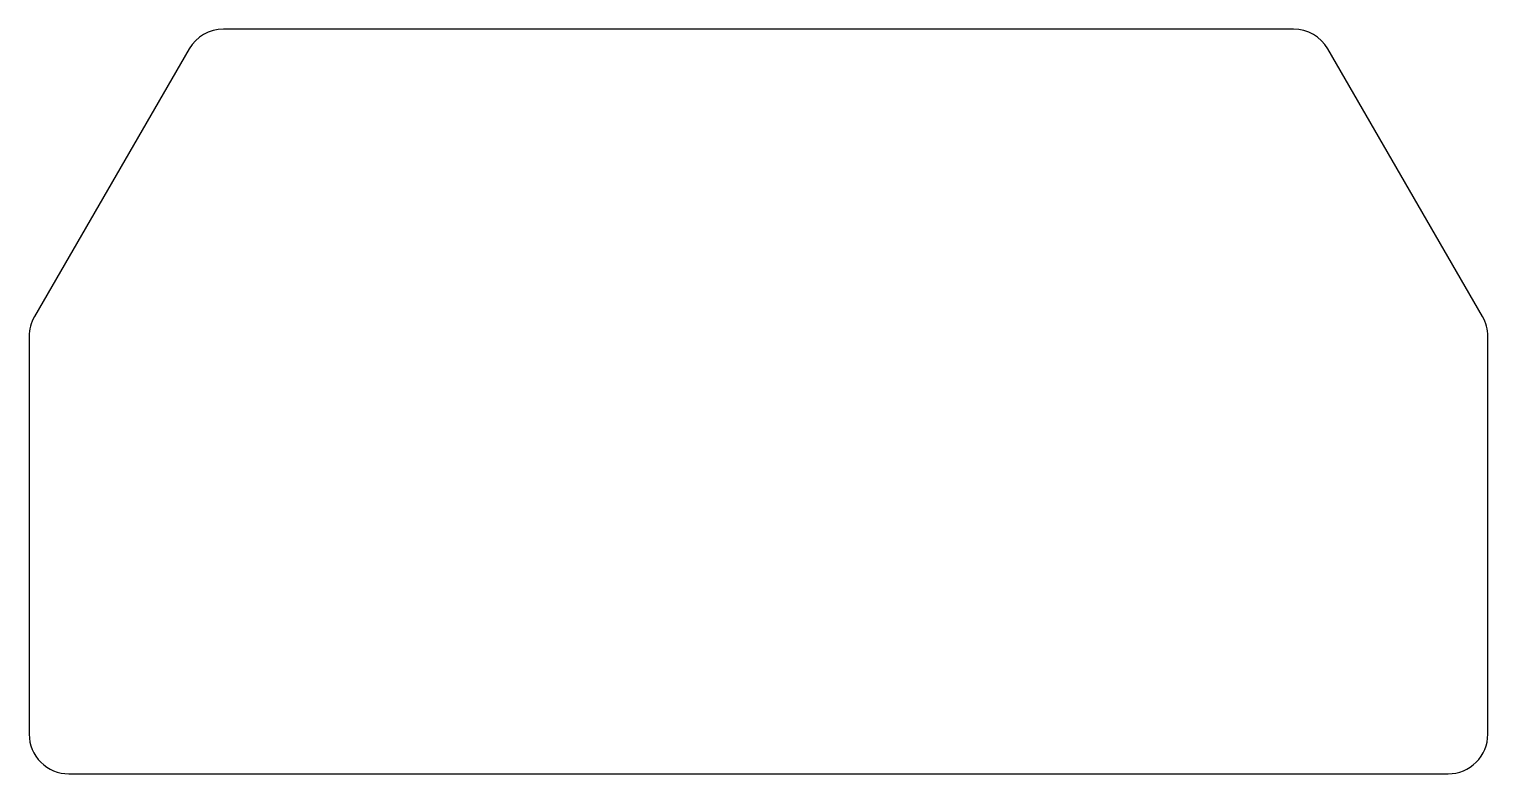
# Model space of a CAD drawing. Header units: inches. Extents: x -2.18 to 2.42, y -2.32 to 0.03.
import ezdxf

# ---------------------------------------------------------------- set-up
doc = ezdxf.new("R2010")
doc.units = ezdxf.units.IN
doc.layers.get('0').update_dxf_attribs({"linetype": 'CONTINUOUS'})

msp = doc.modelspace()

# ---------------------------------------------------------------- linework, layer by layer
msp.add_lwpolyline([(-1.5642, 0.0347, 0.267949), (-1.6725, -0.0278), (-2.1601, -0.8724, 0.131652), (-2.1768, -0.9349), (-2.1768, -2.1903, 0.414214), (-2.0518, -2.3153), (2.2982, -2.3153, 0.414214), (2.4232, -2.1903), (2.4232, -0.9349, 0.131652), (2.4064, -0.8724), (1.9188, -0.0278, 0.267949), (1.8105, 0.0347)], format="xyb", close=True)

doc.saveas('drawing.dxf')
